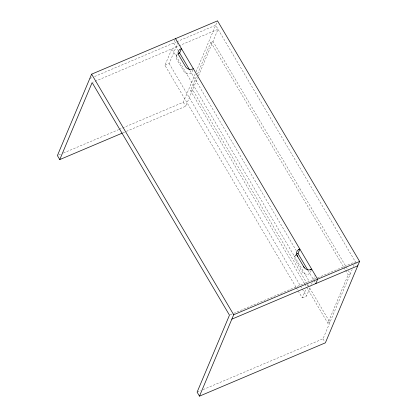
<?xml version="1.0" encoding="UTF-8"?>
<svg xmlns="http://www.w3.org/2000/svg" width="417" height="417" viewBox="0 0 417 417"><rect width="100%" height="100%" fill="white"/><g stroke="black" fill="none" stroke-linecap="round" stroke-linejoin="round"><path stroke-width="0.31" stroke-dasharray="2.08 1.56" d="M175.093 39.724L173.707 43.024L178.012 50.316M295.992 287.224L164.939 65.313L171.877 48.81L309.216 281.371M164.939 65.313L169.14 63.535L177.923 42.633M176.433 55.967L177.173 54.194M192.852 69.795L191.466 73.095L190.027 73.684A5.421 4.738 22.8 0 1 184.085 71.661L176.553 58.912A5.421 4.738 22.8 0 1 177.11 54.674M119.158 129.416L183.308 102.243L195.099 74.195M196.105 71.807L217.523 20.85M304.358 283.419L190.512 90.645L196.543 76.306M197.549 73.913L210.856 42.247L212.957 41.361L347.648 269.434M126.32 131.397L185.674 106.257L197.637 77.807M198.471 75.816L218.044 29.258L93.335 82.076M294.824 256.45L295.57 254.678M311.249 270.279L309.862 273.578L308.424 274.167A5.421 4.738 22.8 0 1 302.476 272.145L294.949 259.395A5.421 4.738 22.8 0 1 295.502 255.157M296.325 287.782L302.278 297.868L305.995 289.033M307.235 286.088L307.975 284.316M302.278 297.868L306.474 296.091L310.441 286.667M311.431 284.311L312.171 282.538M313.412 279.593L315.262 275.194M306.672 287.339L327.851 323.206L348.195 274.808L350.296 273.917L347.981 269.997M203.105 389.603L323.013 338.812L352.12 269.58M353.376 266.593L354.127 264.805M89.77 78.573L92.167 77.562M94.565 76.546L176.104 42.008M176.704 41.757L215.672 25.249L357.155 264.826M190.512 90.645L192.612 89.754L306.787 283.091M58.599 155.061L60.997 154.045M63.394 153.034L118.558 129.671M122.723 132.919L125.72 131.647M230.075 314.892L233.072 313.62M233.671 313.365L317.009 278.071M317.608 277.816L355.383 261.819M327.851 323.206L329.951 322.315L307.115 283.649M197.105 392.142L200.707 390.614M210.856 42.247L343.566 266.963M343.895 267.521L345.219 269.763M345.547 270.325L348.195 274.808M189.933 70.504L296.206 250.455M308.116 270.628L313.464 279.677M313.793 280.24L315.487 283.101M304.686 283.977L306.344 286.781M169.14 63.535L300.188 285.447M300.521 286.005L306.474 296.091M183.308 102.243L185.674 106.257M323.013 338.812L324.791 341.82"/><path stroke-width="0.63" d="M59.767 159.581L92.136 82.587L229.475 315.143L197.105 392.142L199.477 396.15L325.385 342.826L359.6 261.428L217.523 20.85L91.615 74.174L57.4 155.572L59.767 159.581L122.124 133.174M199.477 396.15L233.692 314.757L359.6 261.428M297.582 256.366L296.795 254.995A5.421 4.738 22.8 0 1 298.452 249.752L299.87 249.131L298.019 253.531L296.602 254.151M315.778 283.602L317.629 279.202L175.557 38.625M178.21 53.673L179.628 53.048L181.473 48.648L180.055 49.274A5.421 4.738 22.8 0 0 178.403 54.512L185.93 67.262A5.421 4.738 22.8 0 0 191.877 69.285L193.316 68.696M298.645 249.653L299.87 249.131M310.483 269.7L311.707 269.179L310.274 269.768A5.421 4.738 22.8 0 1 304.327 267.745L303.503 266.39M231.842 319.156L357.75 265.827M179.336 52.558L189.313 69.451M297.858 253.255L307.829 270.143M296.894 255.194L304.196 267.563M91.615 74.174L233.692 314.757"/></g></svg>
